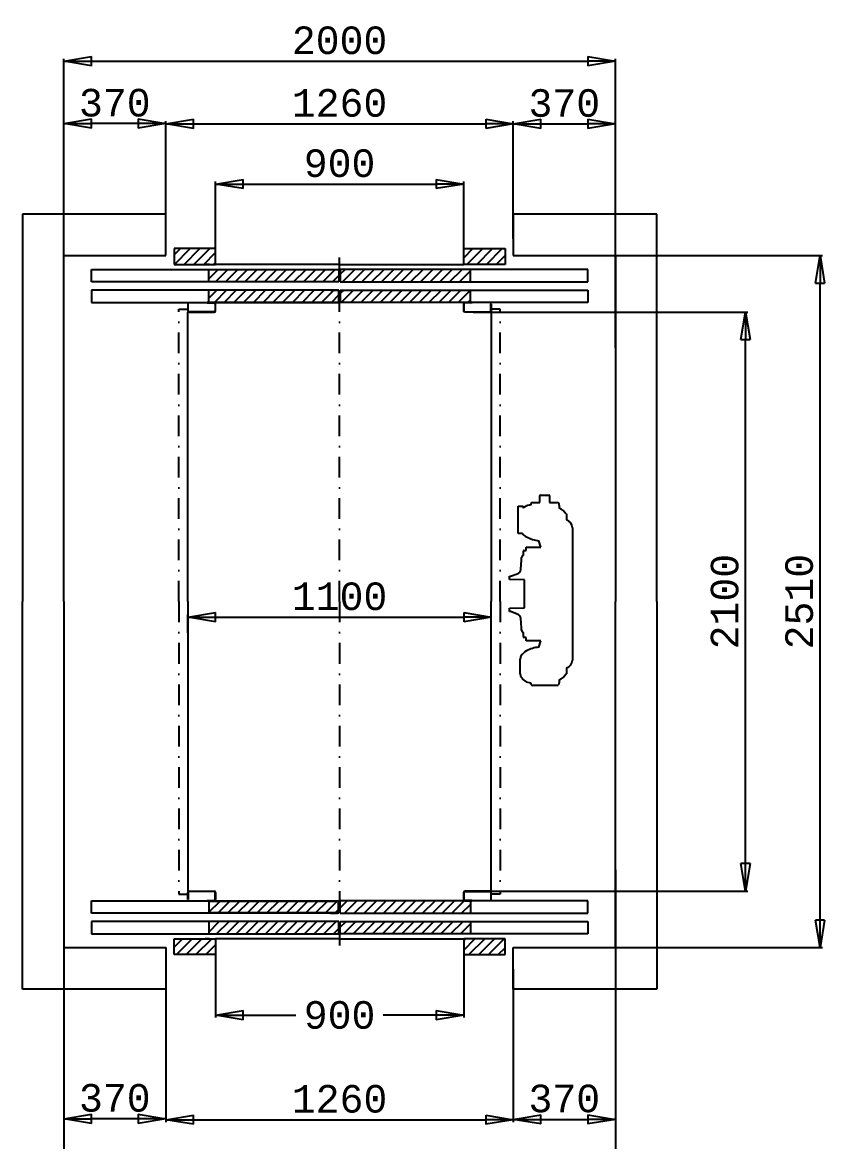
# Model space of a CAD drawing. Extents: x 66121 to 89453, y -8534 to 10021.
# Drawn here: x 85765 to 88674, y 5921 to 9979 of the extents above; entities that cross this region are included whole.
import ezdxf

# ---------------------------------------------------------------- set-up
doc = ezdxf.new("R2010")
doc.units = 0
doc.header["$LTSCALE"] = 50
doc.header["$MEASUREMENT"] = 0
doc.linetypes.add('DASHDOT', pattern=[1, 0.5, -0.25, 0, -0.25])
doc.layers.get('0').update_dxf_attribs({"linetype": 'CONTINUOUS'})
doc.layers.get('Defpoints').update_dxf_attribs({"linetype": 'CONTINUOUS'})
for name, color, linetype in [('CONT_35', 250, 'CONTINUOUS'), ('CONT_70', 5, 'CONTINUOUS'), ('DASHD_35', 40, 'DASHDOT'), ('DIM_MM', 7, 'CONTINUOUS'), ('HATCH_35', 6, 'CONTINUOUS')]:
    doc.layers.add(name, color=color, linetype=linetype)
doc.styles.get("Standard").update_dxf_attribs({"font": 'monotxt'})
doc.dimstyles.get("Standard").update_dxf_attribs({"dimscale": 50, "dimtxt": 2, "dimasz": 2, "dimexe": 0.18, "dimexo": 0, "dimgap": 0.5, "dimtad": 1, "dimdec": 0, "dimrnd": 1, "dimzin": 0, "dimdsep": 46, "dimtxsty": 'Standard', "dimblk": 'CLOSED', "dimcen": 0.09, "dimadec": 0, "dimazin": 0, "dimtfac": 1, "dimtdec": 0, "dimtmove": 2, "dimatfit": 0, "dimldrblk": 'CLOSED', "dimfxl": 1, "dimtolj": 1, "dimtzin": 0, "dimarcsym": 0})
pattern_1 = [(45, (77617.36285267171, -96965.719278173), (-17.67766952966369, 17.67766952966369), [])]

# ---------------------------------------------------------------- blocks, each defined once
blk = doc.blocks.new('_Closed')
at = {"color": 0, "linetype": 'Continuous', "lineweight": -2}
for p, q in [((-1, 0.1666666666666667), (0, 0)), ((-1, 0.1666666666666667), (-1, -0.1666666666666667)), ((0, 0), (-1, -0.1666666666666667)), ((0, 0), (-1, 0))]:
    blk.add_line(p, q, dxfattribs=at)
blk = doc.blocks.new('*D81')
at = {"layer": 'Defpoints', "color": 0, "transparency": 16777216}
for p in [(87915.00685590666, 6906.319352253668), (85915.00685590666, 6857.519352253912), (87915.00685590666, 5728.919352253906)]:
    blk.add_point(p, dxfattribs=at)
at = {"layer": 'DIM_MM', "color": 0, "lineweight": -2, "transparency": 16777216}
for p, q in [((87915.00685590666, 6906.319352253668), (87915.00685590666, 5719.919352253906)), ((85915.00685590666, 6857.519352253912), (85915.00685590666, 5719.919352253906)), ((86015.00685590666, 5728.919352253906), (87815.00685590666, 5728.919352253906))]:
    blk.add_line(p, q, dxfattribs=at)
at = {"layer": 'DIM_MM', "color": 0, "lineweight": -2, "transparency": 16777216, "xscale": 100, "yscale": 100, "zscale": 100, "rotation": 180}
blk.add_blockref('_Closed', (85915.00685590666, 5728.919352253906), dxfattribs=at)
at = {"layer": 'DIM_MM', "color": 0, "lineweight": -2, "transparency": 16777216, "xscale": 100, "yscale": 100, "zscale": 100}
blk.add_blockref('_Closed', (87915.00685590666, 5728.919352253906), dxfattribs=at)
at = {"layer": 'DIM_MM', "color": 0, "transparency": 16777216, "insert": (86915.00685590666, 5803.919352253906), "char_height": 100, "attachment_point": 5}
blk.add_mtext('\\A1;2000', dxfattribs=at)
blk = doc.blocks.new('*D82')
at = {"layer": 'Defpoints', "color": 0, "transparency": 16777216}
for p in [(86285.00685590346, 6548.819352253813), (87545.00685590348, 6526.819352253697), (87545.00685590348, 6000.05935225392)]:
    blk.add_point(p, dxfattribs=at)
at = {"layer": 'DIM_MM', "color": 0, "lineweight": -2, "transparency": 16777216}
for p, q in [((86285.00685590346, 6548.819352253813), (86285.00685590346, 5991.05935225392)), ((87545.00685590348, 6526.819352253697), (87545.00685590348, 5991.05935225392)), ((86385.00685590346, 6000.05935225392), (87445.00685590348, 6000.05935225392))]:
    blk.add_line(p, q, dxfattribs=at)
at = {"layer": 'DIM_MM', "color": 0, "lineweight": -2, "transparency": 16777216, "xscale": 100, "yscale": 100, "zscale": 100, "rotation": 180}
blk.add_blockref('_Closed', (86285.00685590346, 6000.05935225392), dxfattribs=at)
at = {"layer": 'DIM_MM', "color": 0, "lineweight": -2, "transparency": 16777216, "xscale": 100, "yscale": 100, "zscale": 100}
blk.add_blockref('_Closed', (87545.00685590348, 6000.05935225392), dxfattribs=at)
at = {"layer": 'DIM_MM', "color": 0, "transparency": 16777216, "insert": (86915.00685590347, 6075.05935225392), "char_height": 100, "attachment_point": 5}
blk.add_mtext('\\A1;1260', dxfattribs=at)
blk = doc.blocks.new('*D83')
at = {"layer": 'Defpoints', "color": 0, "transparency": 16777216}
for p in [(86465.00685590347, 6617.41935225411), (87365.00685590338, 6614.219352254186), (87365.00685590338, 6379.219352254331)]:
    blk.add_point(p, dxfattribs=at)
at = {"layer": 'DIM_MM', "color": 0, "lineweight": -2, "transparency": 16777216}
for p, q in [((86465.00685590347, 6617.41935225411), (86465.00685590347, 6370.219352254331)), ((87365.00685590338, 6614.219352254186), (87365.00685590338, 6370.219352254331)), ((86565.00685590347, 6379.219352254331), (86756.6735225701, 6379.219352254331)), ((87265.00685590338, 6379.219352254331), (87073.34018923675, 6379.219352254331))]:
    blk.add_line(p, q, dxfattribs=at)
at = {"layer": 'DIM_MM', "color": 0, "lineweight": -2, "transparency": 16777216, "xscale": 100, "yscale": 100, "zscale": 100, "rotation": 180}
blk.add_blockref('_Closed', (86465.00685590347, 6379.219352254331), dxfattribs=at)
at = {"layer": 'DIM_MM', "color": 0, "lineweight": -2, "transparency": 16777216, "xscale": 100, "yscale": 100, "zscale": 100}
blk.add_blockref('_Closed', (87365.00685590338, 6379.219352254331), dxfattribs=at)
at = {"layer": 'DIM_MM', "color": 0, "transparency": 16777216, "insert": (86915.00685590343, 6379.219352254331), "char_height": 100, "attachment_point": 5}
blk.add_mtext('\\A1;900', dxfattribs=at)
blk = doc.blocks.new('*D84')
at = {"layer": 'Defpoints', "color": 0, "transparency": 16777216}
for p in [(87465.00685590356, 7822.519352254058), (87465.00685590356, 7817.019352254028), (86365.00685590265, 7765.119352254005)]:
    blk.add_point(p, dxfattribs=at)
at = {"layer": 'DIM_MM', "color": 0, "lineweight": -2, "transparency": 16777216}
for p, q in [((86365.00685590265, 7765.119352254005), (86365.00685590265, 7831.519352254058)), ((86465.00685590265, 7822.519352254058), (87365.00685590356, 7822.519352254058)), ((87465.00685590356, 7817.019352254028), (87465.00685590356, 7831.519352254058))]:
    blk.add_line(p, q, dxfattribs=at)
at = {"layer": 'DIM_MM', "color": 0, "lineweight": -2, "transparency": 16777216, "xscale": 100, "yscale": 100, "zscale": 100, "rotation": 180}
blk.add_blockref('_Closed', (86365.00685590265, 7822.519352254058), dxfattribs=at)
at = {"layer": 'DIM_MM', "color": 0, "lineweight": -2, "transparency": 16777216, "xscale": 100, "yscale": 100, "zscale": 100}
blk.add_blockref('_Closed', (87465.00685590356, 7822.519352254058), dxfattribs=at)
at = {"layer": 'DIM_MM', "color": 0, "transparency": 16777216, "insert": (86915.0068559031, 7897.519352254058), "char_height": 100, "attachment_point": 5}
blk.add_mtext('\\A1;1100', dxfattribs=at)
blk = doc.blocks.new('*D85')
at = {"layer": 'Defpoints', "color": 0, "transparency": 16777216}
for p in [(87915.00685590666, 9838.839352254327), (87915.00685590666, 8798.819352253959), (85915.00685590666, 8705.319352254191)]:
    blk.add_point(p, dxfattribs=at)
at = {"layer": 'DIM_MM', "color": 0, "lineweight": -2, "transparency": 16777216}
for p, q in [((85915.00685590666, 8705.319352254191), (85915.00685590666, 9847.839352254327)), ((86015.00685590666, 9838.839352254327), (87815.00685590666, 9838.839352254327)), ((87915.00685590666, 8798.819352253959), (87915.00685590666, 9847.839352254327))]:
    blk.add_line(p, q, dxfattribs=at)
at = {"layer": 'DIM_MM', "color": 0, "lineweight": -2, "transparency": 16777216, "xscale": 100, "yscale": 100, "zscale": 100, "rotation": 180}
blk.add_blockref('_Closed', (85915.00685590666, 9838.839352254327), dxfattribs=at)
at = {"layer": 'DIM_MM', "color": 0, "lineweight": -2, "transparency": 16777216, "xscale": 100, "yscale": 100, "zscale": 100}
blk.add_blockref('_Closed', (87915.00685590666, 9838.839352254327), dxfattribs=at)
at = {"layer": 'DIM_MM', "color": 0, "transparency": 16777216, "insert": (86915.00685590666, 9913.839352254327), "char_height": 100, "attachment_point": 5}
blk.add_mtext('\\A1;2000', dxfattribs=at)
blk = doc.blocks.new('*D86')
at = {"layer": 'Defpoints', "color": 0, "transparency": 16777216}
for p in [(87545.00685590331, 9611.77935225398), (86285.00685590346, 9211.319352254104), (87545.00685590331, 9194.819352254017)]:
    blk.add_point(p, dxfattribs=at)
at = {"layer": 'DIM_MM', "color": 0, "lineweight": -2, "transparency": 16777216}
for p, q in [((86285.00685590346, 9211.319352254104), (86285.00685590346, 9620.77935225398)), ((87545.00685590331, 9194.819352254017), (87545.00685590331, 9620.77935225398)), ((86385.00685590346, 9611.77935225398), (87445.00685590331, 9611.77935225398))]:
    blk.add_line(p, q, dxfattribs=at)
at = {"layer": 'DIM_MM', "color": 0, "lineweight": -2, "transparency": 16777216, "xscale": 100, "yscale": 100, "zscale": 100, "rotation": 180}
blk.add_blockref('_Closed', (86285.00685590346, 9611.77935225398), dxfattribs=at)
at = {"layer": 'DIM_MM', "color": 0, "lineweight": -2, "transparency": 16777216, "xscale": 100, "yscale": 100, "zscale": 100}
blk.add_blockref('_Closed', (87545.00685590331, 9611.77935225398), dxfattribs=at)
at = {"layer": 'DIM_MM', "color": 0, "transparency": 16777216, "insert": (86915.00685590338, 9686.77935225398), "char_height": 100, "attachment_point": 5}
blk.add_mtext('\\A1;1260', dxfattribs=at)
blk = doc.blocks.new('*D87')
at = {"layer": 'Defpoints', "color": 0, "transparency": 16777216}
for p in [(87365.00685590338, 9393.159352254333), (86465.00685590347, 9135.719352253836), (87365.00685590338, 9130.219352253807)]:
    blk.add_point(p, dxfattribs=at)
at = {"layer": 'DIM_MM', "color": 0, "lineweight": -2, "transparency": 16777216}
for p, q in [((86465.00685590347, 9135.719352253836), (86465.00685590347, 9402.159352254333)), ((86565.00685590347, 9393.159352254333), (87265.00685590338, 9393.159352254333)), ((87365.00685590338, 9130.219352253807), (87365.00685590338, 9402.159352254333))]:
    blk.add_line(p, q, dxfattribs=at)
at = {"layer": 'DIM_MM', "color": 0, "lineweight": -2, "transparency": 16777216, "xscale": 100, "yscale": 100, "zscale": 100, "rotation": 180}
blk.add_blockref('_Closed', (86465.00685590347, 9393.159352254333), dxfattribs=at)
at = {"layer": 'DIM_MM', "color": 0, "lineweight": -2, "transparency": 16777216, "xscale": 100, "yscale": 100, "zscale": 100}
blk.add_blockref('_Closed', (87365.00685590338, 9393.159352254333), dxfattribs=at)
at = {"layer": 'DIM_MM', "color": 0, "transparency": 16777216, "insert": (86915.00685590343, 9468.159352254333), "char_height": 100, "attachment_point": 5}
blk.add_mtext('\\A1;900', dxfattribs=at)
blk = doc.blocks.new('*D88')
at = {"layer": 'Defpoints', "color": 0, "transparency": 16777216}
for p in [(85915.00685590666, 6741.919352253644), (86285.00685590346, 6541.019352253679), (85915.00685590666, 6003.429352253916)]:
    blk.add_point(p, dxfattribs=at)
at = {"layer": 'DIM_MM', "color": 0, "lineweight": -2, "transparency": 16777216}
for p, q in [((85915.00685590666, 6741.919352253644), (85915.00685590666, 5994.429352253916)), ((86285.00685590346, 6541.019352253679), (86285.00685590346, 5994.429352253916)), ((86185.00685590346, 6003.429352253916), (86015.00685590666, 6003.429352253916))]:
    blk.add_line(p, q, dxfattribs=at)
at = {"layer": 'DIM_MM', "color": 0, "lineweight": -2, "transparency": 16777216, "xscale": 100, "yscale": 100, "zscale": 100, "rotation": 180}
blk.add_blockref('_Closed', (85915.00685590666, 6003.429352253916), dxfattribs=at)
at = {"layer": 'DIM_MM', "color": 0, "lineweight": -2, "transparency": 16777216, "xscale": 100, "yscale": 100, "zscale": 100}
blk.add_blockref('_Closed', (86285.00685590346, 6003.429352253916), dxfattribs=at)
at = {"layer": 'DIM_MM', "color": 0, "transparency": 16777216, "insert": (86100.00685590506, 6078.429352253916), "char_height": 100, "attachment_point": 5}
blk.add_mtext('\\A1;370', dxfattribs=at)
blk = doc.blocks.new('*D89')
at = {"layer": 'Defpoints', "color": 0, "transparency": 16777216}
for p in [(85915.00685590666, 9612.569352253668), (86285.00685590354, 9196.419352253615), (85915.00685590666, 8920.71935225369)]:
    blk.add_point(p, dxfattribs=at)
at = {"layer": 'DIM_MM', "color": 0, "lineweight": -2, "transparency": 16777216}
for p, q in [((85915.00685590666, 8920.71935225369), (85915.00685590666, 9621.569352253668)), ((86285.00685590354, 9196.419352253615), (86285.00685590354, 9621.569352253668)), ((86185.00685590354, 9612.569352253668), (86015.00685590666, 9612.569352253668))]:
    blk.add_line(p, q, dxfattribs=at)
at = {"layer": 'DIM_MM', "color": 0, "lineweight": -2, "transparency": 16777216, "xscale": 100, "yscale": 100, "zscale": 100, "rotation": 180}
blk.add_blockref('_Closed', (85915.00685590666, 9612.569352253668), dxfattribs=at)
at = {"layer": 'DIM_MM', "color": 0, "lineweight": -2, "transparency": 16777216, "xscale": 100, "yscale": 100, "zscale": 100}
blk.add_blockref('_Closed', (86285.00685590354, 9612.569352253668), dxfattribs=at)
at = {"layer": 'DIM_MM', "color": 0, "transparency": 16777216, "insert": (86100.0068559051, 9687.569352253668), "char_height": 100, "attachment_point": 5}
blk.add_mtext('\\A1;370', dxfattribs=at)
blk = doc.blocks.new('*D134')
at = {"layer": 'Defpoints', "color": 0, "transparency": 16777216}
for p in [(87734.62685590668, 9133.879352254626), (88657.0268559067, 9133.879352254626), (87714.72685590663, 6623.879352253753)]:
    blk.add_point(p, dxfattribs=at)
at = {"layer": 'DIM_MM', "color": 0, "lineweight": -2, "transparency": 16777216}
for p, q in [((87734.62685590668, 9133.879352254626), (88666.0268559067, 9133.879352254626)), ((88657.0268559067, 6723.879352253752), (88657.0268559067, 9033.879352254626)), ((87714.72685590663, 6623.879352253753), (88666.0268559067, 6623.879352253752))]:
    blk.add_line(p, q, dxfattribs=at)
at = {"layer": 'DIM_MM', "color": 0, "lineweight": -2, "transparency": 16777216, "xscale": 100, "yscale": 100, "zscale": 100}
for p, rotation in [((88657.0268559067, 9133.879352254626), 90), ((88657.0268559067, 6623.879352253752), 270)]:
    blk.add_blockref('_Closed', p, dxfattribs=dict(at, rotation=rotation))
at = {"layer": 'DIM_MM', "color": 0, "transparency": 16777216, "insert": (88582.0268559067, 7878.879352254204), "char_height": 100, "attachment_point": 5, "rotation": 90}
blk.add_mtext('\\A1;2510', dxfattribs=at)
blk = doc.blocks.new('*D135')
at = {"layer": 'Defpoints', "color": 0, "transparency": 16777216}
for p in [(87399.62685590683, 8928.879352255644), (88386.82685590668, 8928.879352255644), (87414.52685590723, 6828.879352253462)]:
    blk.add_point(p, dxfattribs=at)
at = {"layer": 'DIM_MM', "color": 0, "lineweight": -2, "transparency": 16777216}
for p, q in [((87399.62685590683, 8928.879352255644), (88395.82685590668, 8928.879352255644)), ((88386.82685590668, 6928.879352253461), (88386.82685590668, 8828.879352255644)), ((87414.52685590723, 6828.879352253462), (88395.82685590668, 6828.879352253461))]:
    blk.add_line(p, q, dxfattribs=at)
at = {"layer": 'DIM_MM', "color": 0, "lineweight": -2, "transparency": 16777216, "xscale": 100, "yscale": 100, "zscale": 100}
for p, rotation in [((88386.82685590668, 8928.879352255644), 90), ((88386.82685590668, 6828.879352253461), 270)]:
    blk.add_blockref('_Closed', p, dxfattribs=dict(at, rotation=rotation))
at = {"layer": 'DIM_MM', "color": 0, "transparency": 16777216, "insert": (88311.82685590668, 7878.879352254567), "char_height": 100, "attachment_point": 5, "rotation": 90}
blk.add_mtext('\\A1;2100', dxfattribs=at)
blk = doc.blocks.new('*D136')
at = {"layer": 'Defpoints', "color": 0, "transparency": 16777216}
for p in [(87915.00685590666, 6729.319352253988), (87545.0068559034, 6545.719352254273), (87915.00685590666, 6001.24935225369)]:
    blk.add_point(p, dxfattribs=at)
at = {"layer": 'DIM_MM', "color": 0, "lineweight": -2, "transparency": 16777216}
for p, q in [((87915.00685590666, 6729.319352253988), (87915.00685590666, 5992.24935225369)), ((87545.0068559034, 6545.719352254273), (87545.0068559034, 5992.24935225369)), ((87645.0068559034, 6001.24935225369), (87815.00685590666, 6001.24935225369))]:
    blk.add_line(p, q, dxfattribs=at)
at = {"layer": 'DIM_MM', "color": 0, "lineweight": -2, "transparency": 16777216, "xscale": 100, "yscale": 100, "zscale": 100, "rotation": 180}
blk.add_blockref('_Closed', (87545.0068559034, 6001.24935225369), dxfattribs=at)
at = {"layer": 'DIM_MM', "color": 0, "lineweight": -2, "transparency": 16777216, "xscale": 100, "yscale": 100, "zscale": 100}
blk.add_blockref('_Closed', (87915.00685590666, 6001.24935225369), dxfattribs=at)
at = {"layer": 'DIM_MM', "color": 0, "transparency": 16777216, "insert": (87730.00685590503, 6076.24935225369), "char_height": 100, "attachment_point": 5}
blk.add_mtext('\\A1;370', dxfattribs=at)
blk = doc.blocks.new('*D137')
at = {"layer": 'Defpoints', "color": 0, "transparency": 16777216}
for p in [(87915.00685590666, 9611.379352253898), (87545.0068559034, 9207.419352253673), (87915.00685590666, 9002.519352253621)]:
    blk.add_point(p, dxfattribs=at)
at = {"layer": 'DIM_MM', "color": 0, "lineweight": -2, "transparency": 16777216}
for p, q in [((87545.0068559034, 9207.419352253673), (87545.0068559034, 9620.379352253898)), ((87915.00685590666, 9002.519352253621), (87915.00685590666, 9620.379352253898)), ((87645.0068559034, 9611.379352253898), (87815.00685590666, 9611.379352253898))]:
    blk.add_line(p, q, dxfattribs=at)
at = {"layer": 'DIM_MM', "color": 0, "lineweight": -2, "transparency": 16777216, "xscale": 100, "yscale": 100, "zscale": 100, "rotation": 180}
blk.add_blockref('_Closed', (87545.0068559034, 9611.379352253898), dxfattribs=at)
at = {"layer": 'DIM_MM', "color": 0, "lineweight": -2, "transparency": 16777216, "xscale": 100, "yscale": 100, "zscale": 100}
blk.add_blockref('_Closed', (87915.00685590666, 9611.379352253898), dxfattribs=at)
at = {"layer": 'DIM_MM', "color": 0, "transparency": 16777216, "insert": (87730.00685590503, 9686.379352253898), "char_height": 100, "attachment_point": 5}
blk.add_mtext('\\A1;370', dxfattribs=at)

msp = doc.modelspace()

# ---------------------------------------------------------------- hatches: boundary and pattern name
at = {"layer": 'HATCH_35'}
h = msp.add_hatch(dxfattribs=at)
h.set_pattern_fill('ANSI31', color=256, scale=200, style=0)
h.set_pattern_definition(pattern_1)
h.paths.add_polyline_path([(86315.00685590359, 9158.879352256372), (86315.00685590367, 9101.879352252763), (86465.0068559035, 9101.879352252035), (86465.0068559035, 9158.879352252734)])
h.paths.add_polyline_path([(86440.50685590351, 9083.87935225448), (86440.50685590341, 9038.879352254771), (86912.50685590353, 9038.879352254771), (86912.50685590353, 9083.87935225448)])
h.paths.add_polyline_path([(86911.50685590351, 9007.87935225544), (86441.50685590344, 9007.879352254713), (86441.50685590344, 8964.879352255412), (86911.50685590351, 8964.879352255412)])
h.paths.add_polyline_path([(87389.50685590348, 9038.879352254771), (87389.5068559034, 9083.87935225448), (86917.50685590337, 9083.87935225448), (86917.50685590337, 9038.879352254771)])
h.paths.add_polyline_path([(87389.50685590348, 8963.879352254771), (87389.50685590348, 9008.87935225448), (86917.50685590337, 9008.87935225448), (86917.50685590337, 8963.879352254771)])
h.paths.add_polyline_path([(87515.00685590322, 9101.879352252763), (87515.00685590331, 9158.879352256372), (87365.00685590341, 9158.879352252734), (87365.00685590341, 9101.879352252035)])
h = msp.add_hatch(dxfattribs=at)
h.set_pattern_fill('ANSI31', color=256, scale=200, style=0)
h.set_pattern_definition(pattern_1)
h.paths.add_polyline_path([(86465.0068559035, 6598.879352257245), (86465.0068559035, 6655.879352257216), (86315.00685590367, 6655.879352256488), (86315.00685590359, 6598.879352252879)])
h.paths.add_polyline_path([(87365.00685590341, 6655.879352257216), (87365.00685590341, 6598.879352257245), (87515.00685590331, 6598.879352252879), (87515.00685590322, 6655.879352256488)])
h.paths.add_polyline_path([(87389.5068559034, 6673.879352253898), (87389.50685590348, 6718.879352253607), (86917.50685590337, 6718.879352253607), (86917.50685590337, 6673.879352253898)])
h.paths.add_polyline_path([(87389.50685590348, 6748.879352253898), (87389.50685590348, 6793.879352251424), (87370.0068559034, 6793.879352251424), (86917.50685590337, 6793.879352253607), (86917.50685590337, 6748.879352253898)])
h.paths.add_polyline_path([(86911.50685590351, 6749.879352254538), (86911.50685590351, 6792.879352254567), (86441.50685590344, 6792.879352254567), (86441.50685590344, 6749.879352254538)])
h.paths.add_polyline_path([(86912.50685590353, 6673.879352253898), (86912.50685590353, 6718.879352253607), (86440.50685590341, 6718.879352253607), (86440.50685590351, 6673.879352253898)])

# ---------------------------------------------------------------- linework, layer by layer
at = {"layer": 'CONT_35', "ltscale": 3}
for p, q in [((86465.0068559035, 9158.879352252734), (86315.00685590359, 9158.879352256372)), ((86315.00685590359, 9158.879352256372), (86315.00685590367, 9101.879352252763)), ((86465.0068559035, 9101.879352252035), (86465.0068559035, 9158.879352252734)), ((87365.00685590341, 9158.879352252734), (87515.00685590331, 9158.879352256372)), ((87365.00685590341, 9101.879352252035), (87365.00685590341, 9158.879352252734)), ((87515.00685590331, 9158.879352256372), (87515.00685590322, 9101.879352252763)), ((86315.00685590367, 9101.879352252763), (86465.0068559035, 9101.879352252035)), ((86443.00685590447, 9101.879352252035), (86428.00685590642, 9101.879352252035)), ((86915.0068559035, 9101.879352252035), (86465.00685590341, 9101.879352252035)), ((86915.00685590341, 9101.879352252035), (87365.0068559035, 9101.879352252035)), ((87515.00685590322, 9101.879352252763), (87365.00685590341, 9101.879352252035)), ((86015.00685590378, 9038.879352255208), (86015.00685590378, 9083.879352254917)), ((86440.50685590341, 9038.879352255208), (86440.50685590351, 9083.879352254917)), ((86912.50685590353, 9083.879352254917), (86912.50685590353, 9038.879352255208)), ((86917.50685590337, 9083.879352254917), (86917.50685590337, 9038.879352255208)), ((87389.50685590348, 9038.879352255208), (87389.5068559034, 9083.879352254917)), ((87815.00685590314, 9038.879352255208), (87815.00685590314, 9083.879352254917)), ((86912.50685590353, 9008.879352254917), (86015.00685590378, 9008.879352254917)), ((86015.00685590378, 9008.879352254917), (86015.00685590378, 8963.879352255208)), ((86440.50685590341, 8963.879352255208), (86440.50685590341, 9008.879352254917)), ((86911.50685590351, 9007.87935225544), (86441.50685590344, 9007.879352254713)), ((86441.50685590344, 8964.879352255412), (86441.50685590344, 9007.879352254713)), ((86882.50685590351, 9008.879352254917), (86907.50685590351, 9008.879352254917)), ((86911.50685590351, 9007.87935225544), (86911.50685590351, 8964.879352255412)), ((86912.50685590353, 9008.879352254917), (86912.50685590353, 8963.879352255208)), ((86917.50685590337, 9008.879352254917), (86917.50685590337, 8963.879352255208)), ((87389.50685590348, 8963.879352255208), (87389.50685590348, 9008.879352254917)), ((87815.00685590314, 9008.879352254917), (87815.00685590314, 8963.879352255208)), ((86015.00685590378, 8963.879352255208), (86912.50685590353, 8963.879352255208)), ((86366.00685590315, 8958.87935225419), (86365.00685590314, 8958.87935225419)), ((86365.00685590314, 8958.87935225419), (86365.00685590295, 8933.87935225419)), ((86366.00685590289, 8933.87935225419), (86366.00685590315, 8958.87935225419)), ((86460.00685590357, 8929.87935225774), (86370.00685590306, 8929.879352254102)), ((86460.00685590338, 8963.879352258118), (86435.00685590338, 8963.879352258118)), ((86435.00685590338, 8963.879352258118), (86435.00685590338, 8962.879352257914)), ((86435.00685590338, 8962.879352257914), (86460.00685590338, 8962.879352257914)), ((86441.50685590344, 8964.879352255412), (86911.50685590351, 8964.879352255412)), ((86464.00685590338, 8958.879352257827), (86464.00685590338, 8933.879352257827)), ((86465.00685590341, 8933.879352257827), (86465.00685590341, 8958.879352257827)), ((86365.00685590258, 7878.879352254626), (86365.00685590305, 8928.879352255353)), ((86370.00685590306, 8928.879352254626), (86460.00685590348, 8928.879352257536)), ((87465.00685590314, 8928.879352255353), (87465.00685590359, 7878.879352254626)), ((87640.78685590389, 8238.574963442989), (87640.78685590389, 8262.081254616533)), ((87643.78685590386, 8265.081254616416), (87673.52685590391, 8265.081254616416)), ((87676.52685590388, 8262.081254616533), (87676.52685590388, 8238.581018358127)), ((87563.07685571087, 8125.532107422805), (87563.07685571087, 8225.03210742234)), ((87563.07685571087, 8225.03210742234), (87580.5768557109, 8225.032107423067)), ((87580.5768557109, 8225.032107423067), (87580.5768557109, 8217.285424810143)), ((87586.6873123185, 8222.562932800975), (87586.70919384535, 8222.576040349122)), ((87607.29028066521, 8228.99463410522), (87607.31657881229, 8228.996343726794)), ((87615.58515435841, 8238.570693880501), (87640.78685590389, 8238.574963442989)), ((87676.52685590388, 8238.581018358127), (87703.26397477316, 8238.58554804483)), ((87703.26397477316, 8238.58554804483), (87703.26397701188, 8238.585547738512)), ((87711.63694559387, 8228.989760816512), (87711.63694559387, 8217.991572342908)), ((87735.53682106108, 8197.295600169491), (87737.40311537981, 8196.782076793352)), ((87737.40311537981, 8196.782076793352), (87737.40311537981, 8175.042076793216)), ((87577.76435052561, 8125.532107422805), (87563.07685571087, 8125.532107422805)), ((87759.0768557107, 8146.599157471246), (87759.07685571078, 7666.959547037732)), ((87644.74967623787, 8076.739352191544), (87637.77875892342, 8099.790251608829)), ((87575.00685590372, 8029.779352378137), (87575.00685590372, 8038.779352316669)), ((87581.50685593468, 8046.637469145389), (87581.50685593468, 8061.339665979358)), ((87584.50685593467, 8064.339665979242), (87591.50685590398, 8064.339665979242)), ((87591.50685590398, 8076.739352191544), (87644.74967623787, 8076.739352191544)), ((87591.50685590398, 8064.339665979242), (87591.50685590398, 8076.739352191544)), ((87572.46007976588, 7995.519113916271), (87575.00685590372, 8029.779352378137)), ((87531.50685589858, 7970.779352254795), (87534.47179147384, 7970.871836198967)), ((87531.50685589858, 7958.779352254533), (87531.50685589858, 7970.779352254795)), ((87585.00685590366, 7957.243087545976), (87531.50685589858, 7958.779352254533)), ((87534.47179147384, 7970.871836198967), (87562.41655622203, 7981.246933205875)), ((87585.00685590366, 7856.315616963002), (87585.00685590366, 7957.243087545976)), ((86365.00685590258, 7878.879352254626), (86365.00685590305, 6828.879352253898)), ((87465.00685590314, 6828.879352253898), (87465.00685590359, 7878.879352254626)), ((87531.50685589858, 7854.779352253718), (87585.00685590366, 7856.315616963002)), ((87531.50685589858, 7842.779352253456), (87531.50685589858, 7854.779352253718)), ((87534.47179147384, 7842.686868309283), (87531.50685589858, 7842.779352253456)), ((87562.41655622203, 7832.311771302375), (87534.47179147384, 7842.686868309283)), ((87575.00685590372, 7783.779352130841), (87572.46007976588, 7818.039590592707)), ((87575.00685590372, 7774.779352191581), (87575.00685590372, 7783.779352130841)), ((87581.50685593468, 7752.21903852962), (87581.50685593468, 7766.921235362861)), ((87591.50685590398, 7749.219038529009), (87584.50685593467, 7749.219038529009)), ((87591.50685590398, 7736.819352317434), (87591.50685590398, 7749.219038529009)), ((87644.74967623787, 7736.819352317434), (87591.50685590398, 7736.819352317434)), ((87637.77875892342, 7713.768452899421), (87644.74967623787, 7736.819352317434)), ((87570.06348903847, 7617.535862917612), (87570.06348903847, 7669.797610222486)), ((87737.40311537981, 7638.516627715035), (87737.40311537981, 7616.776627714898)), ((87711.63694559387, 7595.567132165343), (87711.63694559387, 7584.568945951651)), ((87737.40311537981, 7616.776627714898), (87735.53682106108, 7616.263104338759)), ((87703.26397446984, 7574.97315868186), (87615.58515435841, 7574.988010627749)), ((86365.00685590314, 6798.879352255062), (86365.00685590295, 6823.879352255062)), ((86366.00685590289, 6823.879352255062), (86366.00685590315, 6798.879352255062)), ((86370.00685590306, 6828.879352255353), (86460.00685590348, 6828.879352251715)), ((86460.00685590357, 6827.879352251512), (86370.00685590306, 6827.87935225515)), ((86464.00685590338, 6798.879352251424), (86464.00685590338, 6823.879352251424)), ((86465.00685590341, 6823.879352251424), (86465.00685590341, 6798.879352251424)), ((86015.00685590378, 6793.879352254044), (86912.50685590353, 6793.879352254044)), ((86015.00685590378, 6748.879352254335), (86015.00685590378, 6793.879352254044)), ((86366.00685590315, 6798.879352255062), (86365.00685590314, 6798.879352255062)), ((86435.00685590338, 6794.879352251337), (86460.00685590338, 6794.879352251337)), ((86435.00685590338, 6793.879352251861), (86435.00685590338, 6794.879352251337)), ((86460.00685590338, 6793.879352251861), (86435.00685590338, 6793.879352251861)), ((86440.50685590341, 6793.879352254044), (86440.50685590341, 6748.879352254335)), ((86441.50685590344, 6792.879352254567), (86911.50685590351, 6792.879352254567)), ((86441.50685590344, 6792.879352254567), (86441.50685590344, 6749.879352254538)), ((86911.50685590351, 6749.879352254538), (86911.50685590351, 6792.879352254567)), ((86912.50685590353, 6748.879352254335), (86912.50685590353, 6793.879352254044)), ((86917.50685590337, 6748.879352254335), (86917.50685590337, 6793.879352254044)), ((87389.50685590348, 6793.879352254044), (87389.50685590348, 6748.879352254335)), ((87815.00685590314, 6748.879352254335), (87815.00685590314, 6793.879352254044)), ((86912.50685590353, 6748.879352254335), (86015.00685590378, 6748.879352254335)), ((86911.50685590351, 6749.879352254538), (86441.50685590344, 6749.879352254538)), ((86882.50685590351, 6748.879352254335), (86907.50685590351, 6748.879352254335)), ((86015.00685590378, 6718.879352254044), (86015.00685590378, 6673.879352254335)), ((86440.50685590341, 6718.879352254044), (86440.50685590351, 6673.879352254335)), ((86912.50685590353, 6673.879352254335), (86912.50685590353, 6718.879352254044)), ((86917.50685590337, 6673.879352254335), (86917.50685590337, 6718.879352254044)), ((87389.50685590348, 6718.879352254044), (87389.5068559034, 6673.879352254335)), ((87815.00685590314, 6718.879352254044), (87815.00685590314, 6673.879352254335)), ((86315.00685590367, 6655.879352256488), (86465.0068559035, 6655.879352257216)), ((86315.00685590359, 6598.879352252879), (86315.00685590367, 6655.879352256488)), ((86443.00685590447, 6655.879352257216), (86428.00685590642, 6655.879352257216)), ((86915.0068559035, 6655.879352257216), (86465.00685590341, 6655.879352257216)), ((86465.0068559035, 6655.879352257216), (86465.0068559035, 6598.879352257245)), ((86915.00685590341, 6655.879352257216), (87365.0068559035, 6655.879352257216)), ((87515.00685590322, 6655.879352256488), (87365.00685590341, 6655.879352257216)), ((87365.00685590341, 6655.879352257216), (87365.00685590341, 6598.879352257245)), ((87515.00685590331, 6598.879352252879), (87515.00685590322, 6655.879352256488)), ((86465.0068559035, 6598.879352257245), (86315.00685590359, 6598.879352252879)), ((87365.00685590341, 6598.879352257245), (87515.00685590331, 6598.879352252879))]:
    msp.add_line(p, q, dxfattribs=at)
for points in [[(86015.00685590375, 9083.87935225448), (86440.50685590348, 9083.87935225448), (86912.50685590351, 9083.87935225448)], [(87815.0068559031, 9083.87935225448), (87389.50685590337, 9083.87935225448), (86917.50685590334, 9083.87935225448)], [(86912.50685590351, 9038.879352254771), (86440.5068559034, 9038.879352254771), (86015.00685590375, 9038.879352254771)], [(86917.50685590334, 9038.879352254771), (87389.50685590346, 9038.879352254771), (87815.0068559031, 9038.879352254771)], [(86917.50685590334, 9008.87935225448), (87389.50685590346, 9008.87935225448), (87815.0068559031, 9008.87935225448)], [(87815.0068559031, 8963.879352254771), (87389.50685590346, 8963.879352254771), (86917.50685590334, 8963.879352254771)], [(87815.0068559031, 6793.879352253607), (87389.50685590346, 6793.879352253607), (86917.50685590334, 6793.879352253607)], [(86917.50685590334, 6748.879352253898), (87389.50685590346, 6748.879352253898), (87815.0068559031, 6748.879352253898)], [(86912.50685590351, 6718.879352253607), (86440.5068559034, 6718.879352253607), (86015.00685590375, 6718.879352253607)], [(86917.50685590334, 6718.879352253607), (87389.50685590346, 6718.879352253607), (87815.0068559031, 6718.879352253607)], [(86015.00685590375, 6673.879352253898), (86440.50685590348, 6673.879352253898), (86912.50685590351, 6673.879352253898)], [(87815.0068559031, 6673.879352253898), (87389.50685590337, 6673.879352253898), (86917.50685590334, 6673.879352253898)]]:
    msp.add_lwpolyline(points, dxfattribs=at)
for points in [[(87465.0068559031, 8958.879352253025), (87465.0068559031, 8933.879352253753, -0.4142135623841667), (87460.00685590309, 8928.879352253462), (87370.00685590331, 8928.8793522571, -0.4142135623620234), (87365.00685590338, 8933.879352256663), (87365.00685590338, 8958.87935225739, -0.414213562373095), (87370.0068559034, 8963.879352256954), (87395.0068559034, 8963.879352256954), (87395.0068559034, 8962.87935225675), (87370.0068559034, 8962.87935225675, 0.414213562373095), (87366.0068559034, 8958.87935225739), (87366.0068559034, 8933.879352256663, 0.4142135623618569), (87370.00685590322, 8929.879352256576), (87460.00685590318, 8929.879352253665, 0.4142135623843332), (87464.00685590327, 8933.879352253753), (87464.00685590308, 8958.879352253025)], [(87465.0068559031, 6798.879352255353), (87465.0068559031, 6823.879352255353, 0.4142135623841667), (87460.00685590309, 6828.879352254917), (87370.00685590331, 6828.879352252006, 0.4142135623620234), (87365.00685590338, 6823.879352251715), (87365.00685590338, 6798.879352251715, 0.414213562373095), (87370.0068559034, 6793.879352251424), (87395.0068559034, 6793.879352251424), (87395.0068559034, 6794.879352251628), (87370.0068559034, 6794.879352251628, -0.414213562373095), (87366.0068559034, 6798.879352251715), (87366.0068559034, 6823.879352251715, -0.4142135623618569), (87370.00685590322, 6827.879352251803), (87460.00685590318, 6827.879352255441, -0.4142135623843332), (87464.00685590327, 6823.879352255353), (87464.00685590308, 6798.879352255353)]]:
    msp.add_lwpolyline(points, format="xyb", close=True, dxfattribs=at)
for centre, radius, start, end in [((86370.00685590287, 8933.87935225419), 4.999999999989058, 180, 270.0000000016675), ((86370.00685590287, 8933.87935225419), 3.999999999971493, 180, 270.0000000025013), ((86460.00685590338, 8958.879352257827), 5.000000000000071, 0, 90), ((86460.00685590338, 8958.879352257827), 4.000000000000981, 0, 90), ((86460.00685590338, 8933.879352257827), 3.999999999996362, 270.0000000025013, 0), ((86460.0068559033, 8933.879352257827), 5.000000000126192, 270.0000000016675, 0), ((87643.78685590386, 8262.081254616533), 2.999999999999403, 90, 180), ((87673.52685590391, 8262.081254616533), 3.000000000000114, 0, 90), ((87619.57265009591, 8178.311116377336), 55.1331905258258, 126.617552642904, 135.0157887997522), ((87610.2638215603, 8183.254327937357), 45.83685802675441, 93.71951910501787, 120.9225973663144), ((87617.0016581214, 8228.9897585566), 9.685081547884856, 98.41003294057381, 179.961042921671), ((87701.95186628467, 8228.989760816512), 9.685079309156622, 0, 82.2137653431168), ((87690.8405842612, 8169.827896171955), 52.4616845609212, 31.57246175418851, 66.64602910607512), ((87729.5768557107, 8146.599157471246), 29.49999999992458, 0, 74.61540236003317), ((87619.57265009591, 8161.472819499795), 55.13319052582909, 220.6841647873002, 240.6322368459576), ((87650.21395644422, 8222.939753435094), 123.7757405038324, 242.2251073992697, 264.2340206139734), ((87583.00685590398, 8038.779352316669), 8.000000000253493, 100.8069226507725, 180), ((87584.50685593467, 8061.339665979358), 3.000000000000824, 90, 180), ((87555.50685590366, 7996.779352254271), 16.99999999970259, 293.9822091778317, 355.7486684056631), ((87555.50685590366, 7816.77935225398), 16.99999999970038, 4.251331593504021, 66.01779082216824), ((87583.00685590398, 7774.779352191581), 8.000000000253022, 180, 259.1930773492275), ((87584.50685593467, 7752.21903852962), 3.000000000002956, 180, 270), ((87650.21395644422, 7590.618951073884), 123.7757405038306, 95.76597938602657, 117.7748926007303), ((87597.80549201646, 7669.356846277697), 27.74550417794604, 155.3135466416469, 179.089763302863), ((87619.57265009591, 7652.085885008455), 55.13319052582604, 119.3677631540423, 148.4366957379869), ((87729.5768557107, 7666.959547037732), 29.50000000008473, 285.3845976391276, 0), ((87597.80549201646, 7617.976626861673), 27.74550417794808, 180.910236697137, 204.6864533583531), ((87619.57265009591, 7635.247588130915), 55.13319052582649, 211.5633042620131, 233.382447357096), ((87610.23520277881, 7630.306237055083), 45.8237474571073, 239.0774026336855, 266.3482230172098), ((87690.8405842612, 7643.730808336295), 52.46168456091972, 293.3539708939248, 328.4275382458114), ((87617.0016581214, 7584.568945951651), 9.685081547883543, 179.961042921671, 261.5899670594262), ((87701.95186628467, 7584.568945951651), 9.685079309159761, 277.7862194783546, 0), ((86370.00685590287, 6823.879352255062), 4.999999999989058, 89.99999999749872, 180), ((86370.00685590287, 6823.879352255062), 3.999999999971493, 89.99999999749872, 180), ((86460.0068559033, 6823.879352251424), 5.000000000126192, 0, 89.99999999749872), ((86460.00685590338, 6823.879352251424), 4.000000000002046, 0, 89.99999999749872), ((86460.00685590338, 6798.879352251424), 4.000000000000981, 270, 0), ((86460.00685590338, 6798.879352251424), 5.000000000000071, 270, 0)]:
    msp.add_arc(centre, radius, start, end, dxfattribs=at)
at = {"layer": 'CONT_70', "ltscale": 3}
for p, q in [((85765.00685590669, 9283.879352255062), (85765.00685590669, 7878.879352254626)), ((86285.0068559033, 9283.879352255062), (85765.00685590669, 9283.879352255062)), ((86285.00685590385, 9133.879352255062), (86285.0068559033, 9283.879352255062)), ((88065.00685590669, 9283.879352255062), (87545.00685590388, 9283.879352255062)), ((87545.00685590388, 9283.879352255062), (87545.0068559027, 9133.879352255062)), ((88065.00685590669, 7878.879352254626), (88065.00685590669, 9283.879352255062)), ((85915.00685590669, 7878.879352254626), (85915.00685590669, 9133.879352255062)), ((85915.00685590669, 9133.879352255062), (86285.00685590385, 9133.879352255062)), ((87545.0068559027, 9133.879352255062), (87915.00685590669, 9133.879352255062)), ((87915.00685590669, 9133.879352255062), (87915.00685590669, 7878.879352254626)), ((85765.00685590669, 6473.879352254189), (85765.00685590669, 7878.879352254626)), ((85915.00685590669, 7878.879352254626), (85915.00685590669, 6623.879352254189)), ((87915.00685590669, 6623.879352254189), (87915.00685590669, 7878.879352254626)), ((88065.00685590669, 7878.879352254626), (88065.00685590669, 6473.879352254189)), ((85915.00685590669, 6623.879352254189), (86285.00685590385, 6623.879352254189)), ((86285.00685590385, 6623.879352254189), (86285.0068559033, 6473.879352254189)), ((87545.0068559027, 6623.879352254189), (87915.00685590669, 6623.879352254189)), ((87545.00685590388, 6473.879352254189), (87545.0068559027, 6623.879352254189)), ((86285.0068559033, 6473.879352254189), (85765.00685590669, 6473.879352254189)), ((88065.00685590669, 6473.879352254189), (87545.00685590388, 6473.879352254189))]:
    msp.add_line(p, q, dxfattribs=at)
at = {"layer": 'DASHD_35', "ltscale": 3}
for p, q in [((86915.0068559035, 7878.879352254626), (86915.0068559035, 9126.37935225448)), ((86332.50685590306, 7878.879352254626), (86332.50685590306, 8939.879352255412)), ((86332.50685590306, 8939.879352255412), (86365.00685590305, 8939.879352255412)), ((87497.50685590411, 8939.879352255412), (87465.00685590314, 8939.879352255412)), ((87497.50685590411, 7878.879352254626), (87497.50685590411, 8939.879352255412)), ((86332.50685590306, 7878.879352254626), (86332.50685590306, 6817.87935225384)), ((86915.0068559035, 7878.879352254626), (86915.0068559035, 6631.379352254771)), ((87497.50685590411, 7878.879352254626), (87497.50685590411, 6817.87935225384)), ((86332.50685590306, 6817.87935225384), (86365.00685590305, 6817.87935225384)), ((87497.50685590411, 6817.87935225384), (87465.00685590314, 6817.87935225384))]:
    msp.add_line(p, q, dxfattribs=at)

# ---------------------------------------------------------------- dimensions: what is measured, and where the dimension line sits
at = {"layer": 'DIM_MM'}
for base, p1, p2, picture, middle in [((87915.00685590666, 9838.839352254327), (85915.00685590666, 8705.319352254191), (87915.00685590666, 8798.819352253959), '*D85', (86915.00685590666, 9913.839352254327)), ((85915.00685590666, 9612.569352253668), (86285.00685590354, 9196.419352253615), (85915.00685590666, 8920.71935225369), '*D89', (86100.0068559051, 9687.569352253668)), ((87545.00685590331, 9611.77935225398), (86285.00685590346, 9211.319352254104), (87545.00685590331, 9194.819352254017), '*D86', (86915.00685590338, 9686.77935225398)), ((87915.00685590666, 9611.379352253898), (87545.0068559034, 9207.419352253673), (87915.00685590666, 9002.519352253621), '*D137', (87730.00685590503, 9686.379352253898)), ((87365.00685590338, 9393.159352254333), (86465.00685590347, 9135.719352253836), (87365.00685590338, 9130.219352253807), '*D87', (86915.00685590343, 9468.159352254333)), ((87465.00685590356, 7822.519352254058), (86365.00685590265, 7765.119352254005), (87465.00685590356, 7817.019352254028), '*D84', (86915.0068559031, 7897.519352254058)), ((87915.00685590666, 5728.919352253906), (85915.00685590666, 6857.519352253912), (87915.00685590666, 6906.319352253668), '*D81', (86915.00685590666, 5803.919352253906)), ((85915.00685590666, 6003.429352253916), (86285.00685590346, 6541.019352253679), (85915.00685590666, 6741.919352253644), '*D88', (86100.00685590506, 6078.429352253916)), ((87915.00685590666, 6001.24935225369), (87545.0068559034, 6545.719352254273), (87915.00685590666, 6729.319352253988), '*D136', (87730.00685590503, 6076.24935225369)), ((87545.00685590348, 6000.05935225392), (86285.00685590346, 6548.819352253813), (87545.00685590348, 6526.819352253697), '*D82', (86915.00685590347, 6075.05935225392))]:
    dim = msp.add_linear_dim(base=base, p1=p1, p2=p2, dimstyle='Standard', dxfattribs=at)
    dim.commit()
    dim.dimension.update_dxf_attribs({"geometry": picture, "text_midpoint": middle})
for base, p1, p2, picture, middle in [((88657.0268559067, 9133.879352254626), (87714.72685590663, 6623.879352253753), (87734.62685590668, 9133.879352254626), '*D134', (88582.0268559067, 7878.879352254204)), ((88386.82685590668, 8928.879352255644), (87414.52685590723, 6828.879352253462), (87399.62685590683, 8928.879352255644), '*D135', (88311.82685590668, 7878.879352254567))]:
    dim = msp.add_linear_dim(base=base, p1=p1, p2=p2, angle=90, dimstyle='Standard', dxfattribs=at)
    dim.commit()
    dim.dimension.update_dxf_attribs({"geometry": picture, "text_midpoint": middle})
dim = msp.add_linear_dim(base=(87365.00685590338, 6379.219352254331), p1=(86465.00685590347, 6617.41935225411), p2=(87365.00685590338, 6614.219352254186), dimstyle='Standard', dxfattribs=at)
dim.commit()
dim.dimension.update_dxf_attribs({"geometry": '*D83', "text_midpoint": (86915.00685590343, 6379.219352254331), "dimtype": 160})

doc.saveas('drawing.dxf')
